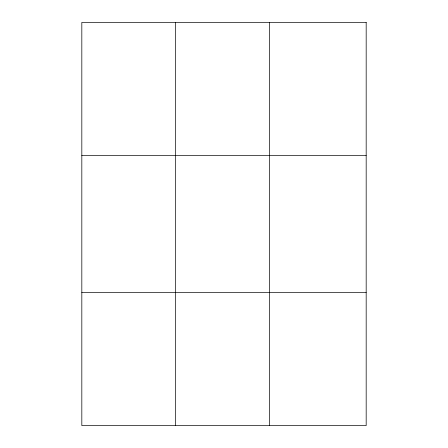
<?xml version="1.0" encoding="UTF-8"?>
<svg xmlns="http://www.w3.org/2000/svg" width="448" height="448" viewBox="0 0 448 448"><rect width="100%" height="100%" fill="white"/><g stroke="black" fill="none" stroke-linecap="round" stroke-linejoin="round"><path stroke-width="0.67" d="M175.661 22.4L175.661 425.6M269.494 22.4L269.494 425.6M81.822 155.456L366.178 155.456M81.822 292.544L366.178 292.544M366.178 22.4L366.178 425.6L81.822 425.6L81.822 22.4L366.178 22.4"/></g></svg>
